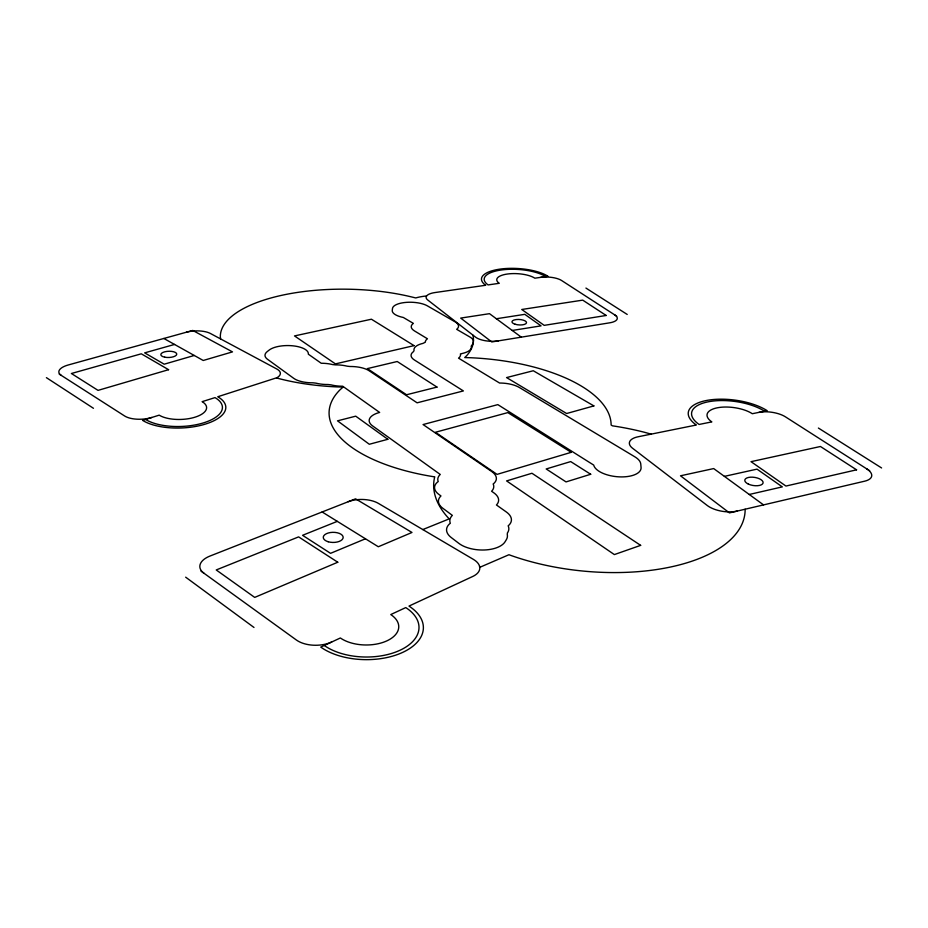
<?xml version="1.0" encoding="UTF-8"?>
<svg xmlns="http://www.w3.org/2000/svg" width="928" height="928" viewBox="0 0 928 928"><rect width="100%" height="100%" fill="white"/><g stroke="black" fill="none" stroke-linecap="round" stroke-linejoin="round"><path stroke-width="1.39" d="M426.358 296.415L426.393 295.986A32.213 11.878 2.3 0 0 415.767 297.934L409.619 296.473A126.579 48.998 0.9 0 0 220.33 336.423L220.574 338.917M422.797 529.563L449.175 518.891A156.333 73.904 5.7 0 1 434.548 477.572L434.768 476.864L433.295 476.656A141.172 61.248 3 0 1 340.286 389.551L343.093 387.08L336.504 386.883A126.579 48.998 0.9 0 1 276.544 377.963L276.544 377.963M365.458 538.785L330.554 553.332L302.563 535.305L337.305 521.362M194.265 355.47L164.21 364.194L144.664 352.86L174.545 344.45M749.256 494.473L782.316 486.887L757.016 469.139L724.385 476.366M512.244 330.461L541.036 325.867L524.807 314.337L496.364 318.745M651.143 434.142L644.89 432.39A156.345 73.904 5.7 0 0 612.468 425.836L611.123 425.047A141.172 61.248 3 0 0 470.983 357.756L464.742 357.57L466.958 355.343A126.579 48.998 0.9 0 0 473.129 336.319L472.735 334.962M163.838 338.465L203.232 360.482L232.487 351.886L192.78 330.449L68.243 364.982A18.699 7.366 -3.5 0 0 61.283 375.399M322.132 511.966L378.322 546.754L411.997 532.463L355.552 498.835L209.972 556.058A23.444 12.18 -2.8 0 0 203.94 573.214M818.392 428.04L881.6 467.967M585.928 288.063L627.224 314.453M869.652 470.728L785.448 416.846A19.175 7.83 8.1 0 0 758.953 412.368M59.218 374.077L124.677 416.011A19.558 8.259 -2.9 0 0 151.844 417.461M616.668 316.146L561.556 280.476A15.358 5.359 3.9 0 0 540.711 277.344M46.4 377.661L93.461 408.297M200.97 571.068L296.345 639.984A24.905 14.059 -0.8 0 0 331.69 642.002M763.547 504.89L713.69 468.57L680.514 475.797L729.454 512.894L864.676 481.18A20.799 8.839 10 0 0 866.648 468.802M185.658 577.17L253.994 627.467M521.304 337.154L489.497 313.676L460.694 318.084L491.759 341.945L609.766 322.805A16.263 5.962 4.8 0 0 614.73 314.894M479.579 566.335L479.695 567.356L508.962 554.724L509.774 555.037A156.345 73.904 5.7 0 0 666.513 567.832A156.345 73.904 5.7 0 0 745.149 509.321L745.138 509.205M324.255 645.459A53.186 29.951 0.6 0 0 399.968 650.273A53.186 29.951 0.6 0 0 405.768 607.585L390.769 614.556A32.886 18.514 0.6 0 1 386.999 640.807A32.886 18.514 0.6 0 1 340.367 637.977L320.74 647.094A57.582 32.422 0.6 0 0 402.775 652.349A57.582 32.422 0.6 0 0 408.981 606.088L472.7 576.485A22.968 12.076 3.1 0 0 473.431 559.41L378.346 503.359A21.588 10.626 0.8 0 0 348.232 501.712M764.579 411.243A41.11 16.948 7.5 0 0 708.006 401.847A41.11 16.948 7.5 0 0 699.097 424.456L711.822 421.892A25.427 10.475 7.5 0 1 717.205 407.821A25.427 10.475 7.5 0 1 752.318 413.714L767.212 410.71A44.498 18.351 7.5 0 0 706.022 400.571A44.498 18.351 7.5 0 0 696.336 425.012L638.139 436.763A19.72 8.63 6.4 0 0 632.548 448.236L707.252 505.493A21.356 9.837 8.4 0 0 737.099 511.096M145.568 419.433A41.725 17.69 -2.2 0 0 203.789 422.785A41.725 17.69 -2.2 0 0 215.006 397.613L202.13 401.662A25.798 10.939 -2.2 0 1 195.089 417.159A25.798 10.939 -2.2 0 1 159.187 415.152L142.599 420.361A45.159 19.152 -2.2 0 0 205.656 424.015A45.159 19.152 -2.2 0 0 217.767 396.743L277.066 377.661A18.177 7.412 -0.6 0 0 276.73 368.961L210.389 333.465A17.388 6.67 -1.4 0 0 186.424 332.212M545.676 276.637A33.048 11.554 3.4 0 0 501.062 270.025A33.048 11.554 3.4 0 0 488.105 284.919L499.252 283.307A20.439 7.146 3.4 0 1 507.198 274.05A20.439 7.146 3.4 0 1 534.853 278.191L548.007 276.3A35.774 12.516 3.4 0 0 499.74 269.155A35.774 12.516 3.4 0 0 485.68 285.267L434.919 292.564A15.846 5.754 2.4 0 0 427.738 299.999L475.53 337.131A16.785 6.438 3.2 0 0 498.371 340.866M473.431 340.483L473.06 343.65L471.192 346.156A20.172 7.911 2.6 0 1 462.875 353.324L460.404 353.928L460.52 354.542A20.416 8.108 2.4 0 1 459.174 357.616L458.548 358.162L499.589 383.044L501.19 383.055A21.541 9.002 3.5 0 1 519.402 387.521L634.88 456.843A23.757 10.718 6 0 1 640.761 464.012L641.062 467.422A23.861 10.811 6 0 1 619.104 476.853A23.861 10.811 6 0 1 593.711 465.09L497.826 404.62L423.075 424.56L491.654 471.494A24.232 11.414 3.2 0 1 494.021 483.279L493.162 483.998L493.51 484.857A24.488 11.646 3.1 0 1 492.316 490.46L491.596 491.248L493.766 492.768A24.917 12.052 3.3 0 1 497.164 504.148L496.445 504.971L506.328 511.978A25.52 12.632 3.6 0 1 509.054 525.028L508.161 525.828L508.544 526.779A25.798 12.911 3.6 0 1 507.396 532.997L507.291 534.574A26.019 13.143 3.6 0 1 506.363 539.644L505.134 541.674A26.088 13.201 3.5 0 1 484.381 549.991A26.088 13.201 3.5 0 1 458.896 543.39L451.217 537.521A25.914 13.038 3.3 0 1 449.372 524.042L450.324 523.253L449.999 522.302A25.624 12.748 3.4 0 1 451.576 516.223L452.354 515.376L442.853 508.289A25.021 12.157 3.1 0 1 440.185 496.758L440.962 495.958L438.874 494.415A24.604 11.762 2.9 0 1 437.308 482.27L438.225 481.551L437.935 480.692A24.337 11.507 3 0 1 439.512 475.217L440.266 474.463L372.638 425.929A22.585 9.906 1.5 0 1 379.633 412.438L342.676 386.21L341.04 386.199A21.321 8.781 0.7 0 1 330.994 384.842L328.071 384.517A21.309 8.746 0.5 0 1 315.949 383.148L313.026 382.812A21.286 8.712 0.2 0 1 293.735 378.334L267.519 359.287A20.764 8.259 -0.1 0 1 267.241 351.596L269.155 350.088A20.718 8.213 -0.1 0 1 292.97 345.831A20.718 8.213 -0.1 0 1 308.328 354.183L321.25 363.266L322.828 363.277A21.193 8.654 0.4 0 1 332.549 364.565L335.391 364.878A21.216 8.688 0.6 0 1 347.2 366.189L350.053 366.502A21.228 8.723 0.9 0 1 369.251 370.829L417.09 402.822L463.374 390.932L414.491 360.041A20.497 8.166 2.3 0 1 413.494 351.619L414.05 350.529A20.312 8.027 2.3 0 1 422.924 343.395L425.314 342.223A20.068 7.83 2.5 0 1 426.799 339.288L427.437 338.766L414.526 330.948A19.604 7.47 2.2 0 1 412.751 323.872L413.378 323.385L403.332 317.469A19.128 7.111 1.9 0 1 392.266 310.358L392.509 308.421A19.059 7.064 2 0 1 406.394 302.366A19.059 7.064 2 0 1 427.321 305.822L455.01 321.796A19.534 7.412 2.4 0 1 457.249 328.802L456.646 329.301L469.974 337.061A19.998 7.772 2.6 0 1 473.176 339.938L473.431 340.483M337.769 562.229L254.701 597.4L216.224 569.954L298.619 536.883L337.769 562.229M640.645 545.362L614.359 554.584L506.595 480.913L531.953 473.257L640.645 545.362M590.695 474.266L566.034 481.91L546.198 468.965L570.697 461.587L590.695 474.266M571.219 452.33L497.048 474.382L435.429 432.262L507.836 412.6L571.219 452.33M168.583 369.692L98.032 390.375L71.398 373.508L141.288 353.812L168.583 369.692M593.885 405.907L566.625 413.517L506.572 377.58L533.275 370.748L593.885 405.907M387.834 439.292L369.321 444.268L337.514 420.836L355.726 416.173L387.834 439.292M436.984 387.092L406.568 394.76L367.384 368.602L397.219 361.514L436.984 387.092M414.05 345.622L335.426 363.892L294.512 335.924L371.42 319.22L414.05 345.622M856.567 469.823L785.935 486.052L751.03 461.668L820.456 446.496L856.567 469.823M606.181 315.474L544.202 325.357L521.756 309.488L582.726 300.138L606.181 315.474M328.21 541.755A9.941 5.058 0 0 0 343.163 537.416A9.941 5.058 0 0 0 328.268 532.997A9.941 5.058 0 0 0 328.21 541.755M748.374 484.091A9.268 4.13 8.6 0 0 763.048 483.082A9.268 4.13 8.6 0 0 750.392 477.189A9.268 4.13 8.6 0 0 748.374 484.091M164.766 357.187A7.969 3.12 -2 0 0 176.749 354.16A7.969 3.12 -2 0 0 164.836 351.782A7.969 3.12 -2 0 0 164.766 357.187M515.144 324.255A7.296 2.738 3.6 0 0 526.512 322.793A7.296 2.738 3.6 0 0 516.072 319.568A7.296 2.738 3.6 0 0 515.144 324.255"/></g></svg>
